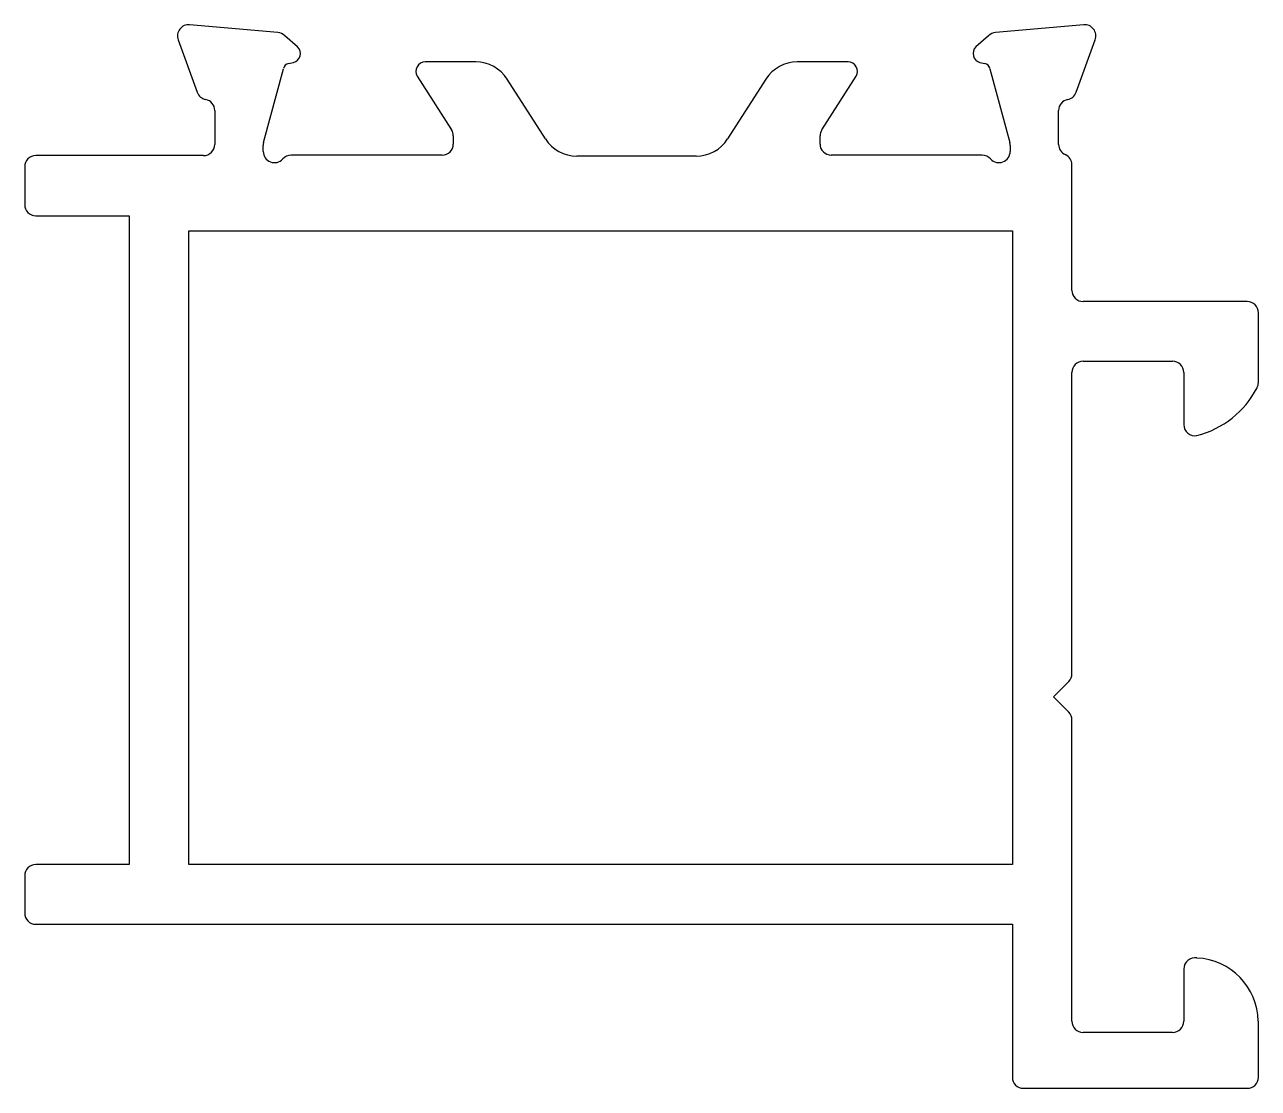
# Model space of a CAD drawing. Extents: x 131.2 to 164.3, y 206.8 to 235.3.
import ezdxf

# ---------------------------------------------------------------- set-up
doc = ezdxf.new("R2010")
doc.units = 0
doc.layers.get('0').update_dxf_attribs({"linetype": 'CONTINUOUS'})

msp = doc.modelspace()

# ---------------------------------------------------------------- linework, layer by layer
at = {"color": 0}
for p, q in [((138.005, 235.086), (135.64, 235.293)), ((159.629, 235.293), (157.264, 235.086)), ((135.332, 234.892), (135.845, 233.481)), ((138.537, 234.697), (138.191, 234.999)), ((157.078, 234.999), (156.732, 234.697)), ((159.424, 233.481), (159.937, 234.892)), ((137.624, 232.132), (138.155, 234.114)), ((138.296, 234.256), (138.424, 234.279)), ((143.319, 234.294), (141.96, 234.294)), ((153.309, 234.294), (151.942, 234.294)), ((156.844, 234.279), (156.973, 234.256)), ((157.114, 234.114), (157.645, 232.132)), ((141.746, 233.914), (142.67, 232.472)), ((145.187, 232.23), (144.162, 233.833)), ((151.1, 233.833), (150.075, 232.23)), ((152.599, 232.472), (153.522, 233.914)), ((136.314, 232.994), (136.314, 232.084)), ((158.955, 232.084), (158.955, 232.994)), ((137.614, 231.894), (137.614, 232.055)), ((142.714, 232.315), (142.714, 232.094)), ((152.555, 232.094), (152.555, 232.315)), ((157.655, 232.055), (157.655, 231.894)), ((136.014, 231.784), (131.514, 231.784)), ((142.414, 231.794), (138.361, 231.794)), ((149.232, 231.769), (146.029, 231.769)), ((156.908, 231.794), (152.855, 231.794)), ((131.214, 231.484), (131.214, 230.469)), ((159.314, 228.169), (159.314, 231.535)), ((131.514, 230.169), (134.014, 230.169)), ((134.014, 230.169), (134.014, 212.769)), ((135.614, 212.769), (135.614, 229.769)), ((135.614, 229.769), (157.714, 229.769)), ((157.714, 229.769), (157.714, 212.769)), ((164.014, 227.869), (159.614, 227.869)), ((164.314, 225.694), (164.314, 227.569)), ((159.614, 226.269), (162.014, 226.269)), ((159.314, 217.894), (159.314, 225.969)), ((162.314, 225.969), (162.314, 224.57)), ((158.814, 217.269), (159.226, 217.681)), ((159.226, 216.857), (158.814, 217.269)), ((159.314, 208.569), (159.314, 216.645)), ((134.014, 212.769), (131.514, 212.769)), ((157.714, 212.769), (135.614, 212.769)), ((131.214, 212.469), (131.214, 211.469)), ((131.514, 211.169), (157.714, 211.169)), ((157.714, 211.169), (157.714, 207.069)), ((162.314, 209.969), (162.314, 208.569)), ((164.314, 207.069), (164.314, 208.569)), ((162.014, 208.269), (159.614, 208.269)), ((158.014, 206.769), (164.014, 206.769))]:
    msp.add_line(p, q, dxfattribs=at)
for centre, radius, start, end in [((135.614, 234.994), 0.3, 85, 200), ((137.979, 234.787), 0.3, 45, 85), ((157.29, 234.787), 0.3, 95, 135), ((159.655, 234.994), 0.3, 340, 95), ((138.36, 234.52), 0.25, 285, 45), ((156.909, 234.52), 0.25, 135, 255), ((138.348, 234.063), 0.2, 105, 165), ((141.96, 234.044), 0.25, 90, 211.3955), ((143.319, 233.294), 1, 32.6037, 90), ((151.942, 233.294), 1, 90, 147.3963), ((153.309, 234.044), 0.25, 328.6045, 90), ((156.921, 234.063), 0.2, 15, 75), ((136.127, 233.583), 0.3, 200, 259.0957), ((159.142, 233.583), 0.3, 280.9043, 340), ((136.014, 232.994), 0.3, 360, 79.0957), ((159.255, 232.994), 0.3, 100.9043, 180), ((142.414, 232.315), 0.3, 0, 31.3955), ((152.855, 232.315), 0.3, 148.6045, 180), ((136.014, 232.084), 0.3, 270, 0), ((137.914, 232.055), 0.3, 165, 180), ((142.414, 232.094), 0.3, 270, 0), ((146.029, 232.769), 1, 212.6037, 270), ((149.232, 232.769), 1, 270, 327.3963), ((152.855, 232.094), 0.3, 180, 270), ((157.355, 232.055), 0.3, 0, 15), ((159.255, 232.084), 0.3, 180, 246.236), ((131.514, 231.484), 0.3, 90, 180), ((137.914, 231.894), 0.3, 180, 318.1897), ((138.361, 231.494), 0.3, 90, 138.1897), ((156.908, 231.494), 0.3, 41.8103, 90), ((157.355, 231.894), 0.3, 221.8103, 360), ((159.014, 231.535), 0.3, 0, 66.236), ((131.514, 230.469), 0.3, 180, 270), ((159.614, 228.169), 0.3, 180, 270), ((164.014, 227.569), 0.3, 0, 90), ((159.614, 225.969), 0.3, 90, 180), ((162.014, 225.969), 0.3, 0, 90), ((162.029, 226.734), 2.54, 284.5345, 332.3516), ((164.014, 225.694), 0.3, 332.3516, 0), ((162.612, 224.567), 0.298, 179.5728, 280.5914), ((159.014, 217.894), 0.3, 315, 360), ((159.014, 216.645), 0.3, 360, 45), ((131.514, 212.469), 0.3, 90, 180), ((131.514, 211.469), 0.3, 180, 270), ((162.614, 209.969), 0.3, 79.8358, 180), ((162.582, 208.535), 1.731, 1.1281, 87.2184), ((159.614, 208.569), 0.3, 180, 270), ((162.014, 208.569), 0.3, 270, 0), ((158.014, 207.069), 0.3, 180, 270), ((164.014, 207.069), 0.3, 270, 0)]:
    msp.add_arc(centre, radius, start, end, dxfattribs=at)

doc.saveas('drawing.dxf')
